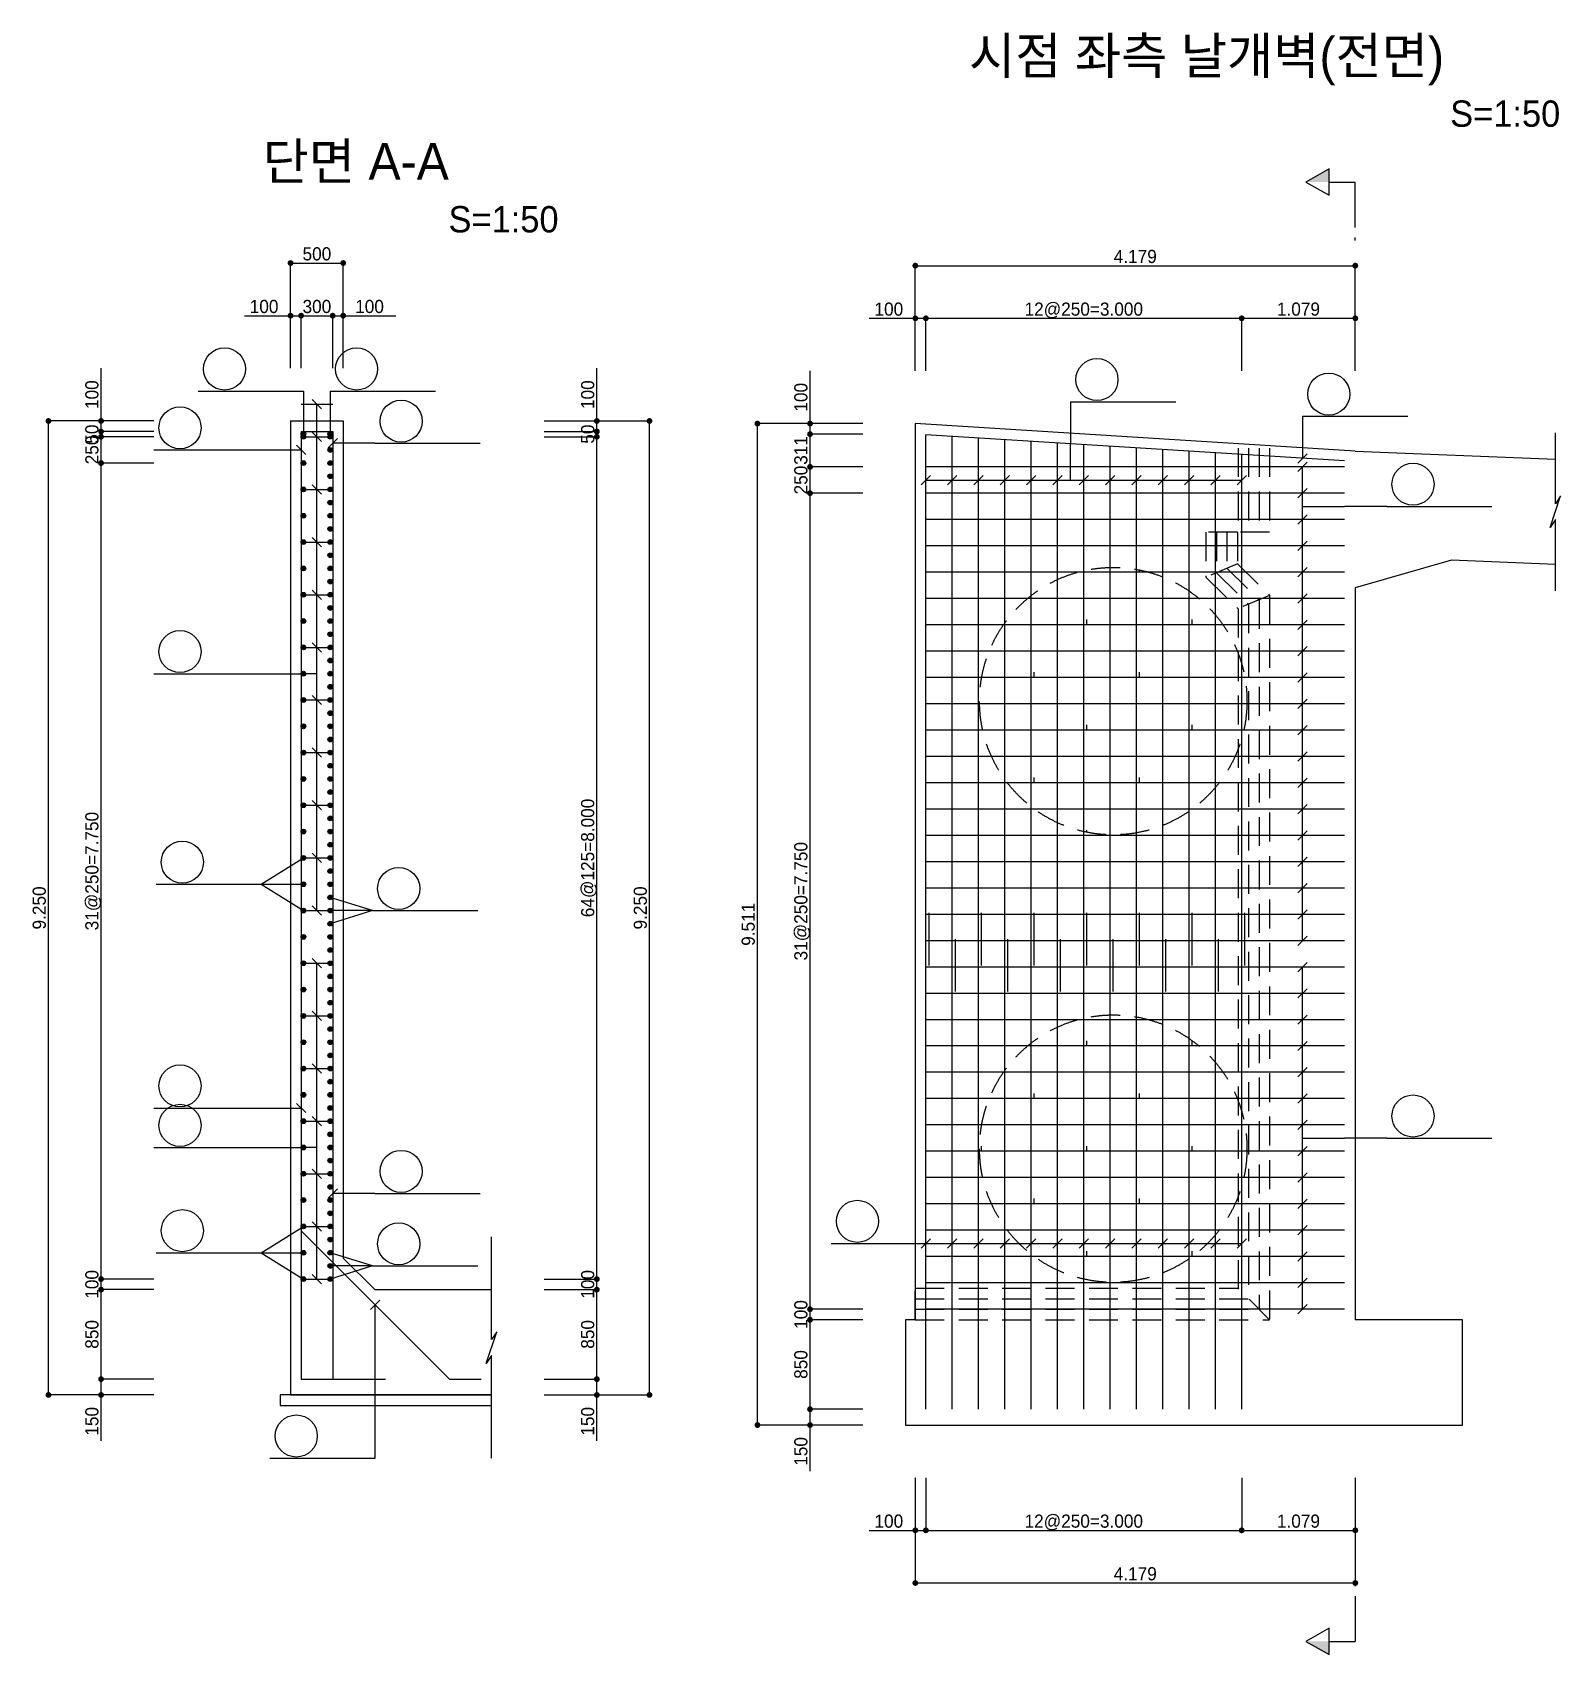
# Model space of a CAD drawing. Extents: x 2629709 to 3675628, y 1179 to 102095.
# Drawn here: x 3350275 to 3364790, y 7445 to 22851 of the extents above; entities that cross this region are included whole.
import ezdxf
from ezdxf.enums import TextEntityAlignment as Align

# ---------------------------------------------------------------- set-up
doc = ezdxf.new("R2010")
doc.units = 0
doc.header["$LTSCALE"] = 550
doc.header["$MEASUREMENT"] = 0
doc.linetypes.add('A-DASHD01', pattern=[0.75, 0.5, -0.25])
doc.linetypes.add('CENTER2', pattern=[1.125, 0.75, -0.125, 0.125, -0.125])
doc.layers.get('0').update_dxf_attribs({"linetype": 'CONTINUOUS'})
for name, color, linetype in [('CS-CNTL', 1, 'A-DASHD01'), ('CS-CONC-MAJR', 4, 'CONTINUOUS'), ('CS-CONC-MINR', 3, 'A-DASHD01'), ('CS-CUTL', 1, 'CONTINUOUS'), ('CS-DIML', 1, 'CONTINUOUS'), ('CS-DIMT', 3, 'CONTINUOUS'), ('CS-MISC', 3, 'CONTINUOUS'), ('CS-RBAR-MAJR', 6, 'CONTINUOUS'), ('CS-SYMB', 3, 'CONTINUOUS'), ('CS-SYMB-LIN3', 1, 'CONTINUOUS'), ('CS-TEXT', 3, 'CONTINUOUS'), ('CZ-TEX1', 6, 'CONTINUOUS'), ('CZ-TEX2', 3, 'CONTINUOUS')]:
    doc.layers.add(name, color=color, linetype=linetype)
doc.styles.add('A_STANDARD', font='Dotum.ttf')
doc.styles.add('TEXT_TBLT', font='txt_____.ttf', dxfattribs={"height": 0.125})

# ---------------------------------------------------------------- blocks, each defined once
blk = doc.blocks.new('CXDECDR')
at = {"color": 6}
for p, q in [((11.098049, 4.986941), (11.098049, 0)), ((0, 0), (0.601318, 0)), ((2.483991, 0), (11.098049, 0))]:
    blk.add_line(p, q, dxfattribs=at)
at = {"color": 3}
blk.add_lwpolyline([(11.098049, 9.406796), (8.598049, 4.986941), (13.598049, 4.986941), (11.098049, 9.406796)], dxfattribs=at)
at = {"color": 2}
blk.add_solid([(11.098049, 9.406796), (11.098049, 9.406796), (11.098049, 4.986941), (13.598049, 4.986941)], dxfattribs=at)
at = {"color": 6, "style": 'TEXT_TBLT', "flags": 1}
blk.add_attdef('SMKV', text='', height=2.5, rotation=270, dxfattribs=at).set_placement((11.08062, 14.211395), align=Align.MIDDLE)
blk.add_attdef('SMKH', text='', height=2.5, dxfattribs=at).set_placement((11.08062, 12.348254), align=Align.CENTER)
blk = doc.blocks.new('CXDECDL')
at = {"color": 6}
for p, q in [((-11.098049, 4.986941), (-11.098049, 0)), ((-2.483991, 0), (-11.098049, 0)), ((0, 0), (-0.601318, 0))]:
    blk.add_line(p, q, dxfattribs=at)
at = {"color": 3}
blk.add_lwpolyline([(-11.098049, 9.406796), (-13.598049, 4.986941), (-8.598049, 4.986941), (-11.098049, 9.406796)], dxfattribs=at)
at = {"color": 2}
blk.add_solid([(-11.098049, 9.406796), (-11.098049, 9.406796), (-11.098049, 4.986941), (-13.598049, 4.986941)], dxfattribs=at)
at = {"color": 6, "style": 'TEXT_TBLT', "flags": 1}
blk.add_attdef('SMKV', text='', height=2.5, rotation=270, dxfattribs=at).set_placement((-11.04837, 14.211395), align=Align.MIDDLE)
blk.add_attdef('SMKH', text='', height=2.5, dxfattribs=at).set_placement((-11.04837, 12.348254), align=Align.CENTER)
blk = doc.blocks.new('CXLEATK')
at = {"layer": 'CS-MISC'}
blk.add_line((-0.883885, 0.883882), (0.883882, -0.883882), dxfattribs=at)
blk = doc.blocks.new('CSBNUM1')
at = {"layer": 'CS-SYMB-LIN3'}
blk.add_line((0, 0), (20, 0), dxfattribs=at)
blk.add_circle((5, 4.2), 4, dxfattribs=at)
at = {"layer": 'CS-TEXT', "style": 'A_STANDARD', "flags": 1}
blk.add_attdef('RB_NO', text='', height=2.5, dxfattribs=at).set_placement((5, 4.2), align=Align.MIDDLE)
for tag, p in [('RB_DIA', (11.5, 1.5)), ('RB_LEN', (1.739, -3.958874))]:
    blk.add_attdef(tag, p, '', height=2.5, dxfattribs=at)
blk = doc.blocks.new('CXDIMDT2')
at = {"layer": 'CS-MISC', "const_width": 0.5}
blk.add_lwpolyline([(0.25, 0, 1), (-0.25, 0, 1)], format="xyb", close=True, dxfattribs=at)
blk = doc.blocks.new('CSBSEC1')
at = {"layer": 'CS-RBAR-MAJR', "const_width": 0.45}
blk.add_lwpolyline([(0.225, 0, 1), (-0.225, 0, 1)], format="xyb", close=True, dxfattribs=at)
at = {"layer": 'CS-RBAR-MAJR'}
blk.add_circle((0, 0), 0.45, dxfattribs=at)

msp = doc.modelspace()

# ---------------------------------------------------------------- linework, layer by layer
at = {"layer": 'CS-CNTL'}
msp.add_circle((3360541, 16500), 1270, dxfattribs=at)
at = {"layer": 'CS-CNTL', "linetype": 'A-DASHD01'}
msp.add_circle((3360541, 12250), 1270, dxfattribs=at)
at = {"layer": 'CS-CONC-MAJR'}
for p, q in [((3352727, 19161), (3352727, 9911)), ((3352727, 19161), (3353227, 19161)), ((3353227, 19161), (3353227, 11211)), ((3362840, 18875), (3358661, 19136)), ((3358661, 19136), (3358661, 10625)), ((3362840, 18875), (3364740, 18799)), ((3363754, 17838), (3362840, 17575)), ((3364740, 17799), (3363754, 17838)), ((3362840, 17575), (3362840, 10625)), ((3353227, 11211), (3353527, 10911)), ((3353527, 10911), (3354636, 10911)), ((3358661, 10625), (3358568, 10625)), ((3358568, 10625), (3358568, 9625)), ((3363857, 10625), (3362840, 10625)), ((3363857, 9625), (3363857, 10625)), ((3354636, 9911), (3352627, 9911)), ((3352627, 9911), (3352627, 9811)), ((3352727, 9911), (3354636, 9911)), ((3352627, 9811), (3354636, 9811)), ((3358568, 9625), (3363857, 9625))]:
    msp.add_line(p, q, dxfattribs=at)
at = {"layer": 'CS-CONC-MINR'}
for p, q in [((3361726, 18904), (3361726, 18104)), ((3361826, 18904), (3361826, 18104)), ((3361926, 18904), (3361926, 18104)), ((3362026, 18904), (3362026, 18104)), ((3361421, 18104), (3361421, 17678)), ((3361721, 18104), (3361421, 18104)), ((3361521, 18104), (3361521, 17720)), ((3361621, 18104), (3361621, 17762)), ((3362026, 18104), (3361721, 18104)), ((3361721, 18104), (3361721, 17804)), ((3361721, 17804), (3361421, 17678)), ((3361521, 17720), (3361826, 17420)), ((3361621, 17762), (3361926, 17462)), ((3361721, 17804), (3362026, 17504)), ((3361421, 17678), (3361726, 17378)), ((3362026, 17504), (3361726, 17378)), ((3361826, 17420), (3361826, 10825)), ((3361926, 17462), (3361926, 10725)), ((3362026, 17504), (3362026, 10625)), ((3361726, 17378), (3361726, 10925)), ((3358661, 10925), (3361726, 10925)), ((3358661, 10625), (3358661, 10925)), ((3358661, 10825), (3361826, 10825)), ((3362026, 10625), (3361726, 10925)), ((3358661, 10725), (3361926, 10725)), ((3358661, 10625), (3362026, 10625))]:
    msp.add_line(p, q, dxfattribs=at)
at = {"layer": 'CS-CUTL'}
for p, q in [((3364740, 18374), (3364740, 19049)), ((3364690, 18149), (3364790, 18449)), ((3364790, 18449), (3364740, 18374)), ((3364740, 18224), (3364690, 18149)), ((3364740, 17549), (3364740, 18224)), ((3354636, 10436), (3354636, 11411)), ((3354586, 10211), (3354686, 10511)), ((3354686, 10511), (3354636, 10436)), ((3354636, 10286), (3354586, 10211)), ((3354636, 9311), (3354636, 10286))]:
    msp.add_line(p, q, dxfattribs=at)
at = {"layer": 'CS-DIML'}
for p, q in [((3352727, 20161), (3352727, 20686)), ((3352727, 20661), (3353227, 20661)), ((3353227, 20161), (3353227, 20686)), ((3358661, 20136), (3358661, 20661)), ((3362840, 20136), (3362840, 20661)), ((3358661, 20636), (3362840, 20636)), ((3352727, 19661), (3352727, 20186)), ((3352827, 19661), (3352827, 20186)), ((3353127, 19661), (3353127, 20186)), ((3353227, 19661), (3353227, 20186)), ((3352289, 20161), (3352727, 20161)), ((3352727, 20161), (3352827, 20161)), ((3352827, 20161), (3353127, 20161)), ((3353127, 20161), (3353227, 20161)), ((3353227, 20161), (3353727, 20161)), ((3358223, 20136), (3358661, 20136)), ((3358661, 19636), (3358661, 20161)), ((3358661, 20136), (3358761, 20136)), ((3358761, 19636), (3358761, 20161)), ((3358761, 20136), (3361761, 20136)), ((3361761, 19636), (3361761, 20161)), ((3361761, 20136), (3362840, 20136)), ((3362840, 19636), (3362840, 20161)), ((3350927, 19161), (3350927, 19661)), ((3355636, 19161), (3355636, 19661)), ((3357661, 19136), (3357661, 19636)), ((3352849, 19445), (3352849, 19045)), ((3353104, 19445), (3353104, 19045)), ((3352977, 14511), (3352977, 19322)), ((3360136, 19344), (3360136, 18944)), ((3350927, 19161), (3350402, 19161)), ((3350427, 9911), (3350427, 19161)), ((3351427, 19161), (3350902, 19161)), ((3350927, 19061), (3350927, 19161)), ((3355136, 19161), (3355661, 19161)), ((3355636, 19061), (3355636, 19161)), ((3355636, 19161), (3356161, 19161)), ((3356136, 9911), (3356136, 19161)), ((3357661, 19136), (3357136, 19136)), ((3357161, 9625), (3357161, 19136)), ((3358161, 19136), (3357636, 19136)), ((3357661, 19036), (3357661, 19136)), ((3362338, 19206), (3362338, 18806)), ((3351427, 19061), (3350902, 19061)), ((3351427, 19011), (3350902, 19011)), ((3350927, 19011), (3350927, 19061)), ((3350927, 18761), (3350927, 19011)), ((3355136, 19061), (3355661, 19061)), ((3355136, 19011), (3355661, 19011)), ((3355636, 19011), (3355636, 19061)), ((3355636, 11011), (3355636, 19011)), ((3358161, 19036), (3357636, 19036)), ((3357661, 18725), (3357661, 19036)), ((3352427, 18886), (3352827, 18886)), ((3353527, 18949), (3353127, 18949)), ((3360136, 18600), (3360136, 18944)), ((3351427, 18761), (3350902, 18761)), ((3350927, 11011), (3350927, 18761)), ((3358161, 18725), (3357636, 18725)), ((3357661, 18475), (3357661, 18725)), ((3362338, 14225), (3362338, 18725)), ((3358761, 18600), (3361761, 18600)), ((3358161, 18475), (3357636, 18475)), ((3357661, 10725), (3357661, 18475)), ((3362338, 18350), (3362738, 18350)), ((3363138, 18350), (3362738, 18350)), ((3352427, 16761), (3352827, 16761)), ((3352977, 16761), (3352827, 16761)), ((3352449, 14761), (3352849, 15011)), ((3352449, 14761), (3352849, 14761)), ((3352449, 14761), (3352849, 14511)), ((3353504, 14511), (3353104, 14636)), ((3353504, 14511), (3353104, 14511)), ((3353504, 14511), (3353104, 14386)), ((3352977, 11011), (3352977, 14011)), ((3362338, 10725), (3362338, 13975)), ((3352427, 12636), (3352827, 12636)), ((3362338, 12350), (3362738, 12350)), ((3363138, 12350), (3362738, 12350)), ((3352427, 12261), (3352827, 12261)), ((3352977, 12261), (3352827, 12261)), ((3353527, 11824), (3353127, 11824)), ((3352449, 11261), (3352849, 11511)), ((3352449, 11261), (3352849, 11261)), ((3352449, 11261), (3352849, 11011)), ((3353504, 11136), (3353104, 11261)), ((3358361, 11350), (3358761, 11350)), ((3358761, 11350), (3361761, 11350)), ((3358761, 11350), (3361761, 11350)), ((3353504, 11136), (3353104, 11136)), ((3353504, 11136), (3353104, 11011)), ((3351427, 11011), (3350902, 11011)), ((3350927, 10911), (3350927, 11011)), ((3355136, 11011), (3355661, 11011)), ((3355636, 10911), (3355636, 11011)), ((3351427, 10911), (3350902, 10911)), ((3350927, 10061), (3350927, 10911)), ((3355136, 10911), (3355661, 10911)), ((3355636, 10061), (3355636, 10911)), ((3353531, 9311), (3353531, 10766)), ((3358161, 10725), (3357636, 10725)), ((3357661, 10625), (3357661, 10725)), ((3358161, 10625), (3357636, 10625)), ((3357661, 9775), (3357661, 10625)), ((3351427, 10061), (3350902, 10061)), ((3350927, 9911), (3350927, 10061)), ((3355136, 10061), (3355661, 10061)), ((3355636, 9911), (3355636, 10061)), ((3350927, 9911), (3350402, 9911)), ((3351427, 9911), (3350902, 9911)), ((3350927, 9474), (3350927, 9911)), ((3355136, 9911), (3355661, 9911)), ((3355636, 9474), (3355636, 9911)), ((3355636, 9911), (3356161, 9911)), ((3358161, 9775), (3357636, 9775)), ((3357661, 9625), (3357661, 9775)), ((3357661, 9625), (3357136, 9625)), ((3358161, 9625), (3357636, 9625)), ((3357661, 9188), (3357661, 9625)), ((3358661, 9125), (3358661, 8600)), ((3358761, 9125), (3358761, 8600)), ((3361761, 9125), (3361761, 8600)), ((3362840, 9125), (3362840, 8600)), ((3358223, 8625), (3358661, 8625)), ((3358661, 8625), (3358761, 8625)), ((3358661, 8625), (3358661, 8100)), ((3358761, 8625), (3361761, 8625)), ((3361761, 8625), (3362840, 8625)), ((3362840, 8625), (3362840, 8100)), ((3358661, 8125), (3362840, 8125))]:
    msp.add_line(p, q, dxfattribs=at)
at = {"layer": 'CS-RBAR-MAJR', "linetype": 'CENTER2'}
for p, q in [((3352827, 19322), (3353127, 19322)), ((3352827, 18511), (3353127, 18511)), ((3352827, 17511), (3353127, 17511)), ((3352827, 16511), (3353127, 16511)), ((3352827, 15511), (3353127, 15511)), ((3352827, 14511), (3353127, 14511)), ((3352827, 13511), (3353127, 13511)), ((3352827, 12511), (3353127, 12511)), ((3352827, 11511), (3353127, 11511))]:
    msp.add_line(p, q, dxfattribs=at)
at = {"layer": 'CS-RBAR-MAJR'}
for p, q in [((3352827, 19061), (3353127, 19061)), ((3352827, 19061), (3352827, 10061)), ((3352827, 19011), (3353127, 19011)), ((3353127, 19061), (3353127, 10061)), ((3358761, 13991), (3358761, 19030)), ((3362738, 18781), (3358761, 19030)), ((3359011, 13741), (3359011, 19014)), ((3359261, 13991), (3359261, 18999)), ((3359511, 13741), (3359511, 18983)), ((3359761, 13991), (3359761, 18967)), ((3360011, 13741), (3360011, 18952)), ((3360261, 13991), (3360261, 18936)), ((3360511, 13741), (3360511, 18920)), ((3360761, 13991), (3360761, 18905)), ((3361011, 13741), (3361011, 18889)), ((3361261, 13991), (3361261, 18874)), ((3361511, 13741), (3361511, 18858)), ((3361761, 13991), (3361761, 18842)), ((3362738, 18725), (3358761, 18725)), ((3362738, 18475), (3358761, 18475)), ((3362738, 18225), (3358761, 18225)), ((3352827, 18011), (3353127, 18011)), ((3362738, 17975), (3358761, 17975)), ((3362738, 17725), (3358761, 17725)), ((3360791, 17725), (3360791, 17745)), ((3362738, 17475), (3358761, 17475)), ((3360291, 17225), (3360291, 17275)), ((3361291, 17225), (3361291, 17275)), ((3362738, 17225), (3358761, 17225)), ((3352827, 17011), (3353127, 17011)), ((3362738, 16975), (3358761, 16975)), ((3362738, 16725), (3358761, 16725)), ((3359791, 16725), (3359791, 16775)), ((3360791, 16725), (3360791, 16775)), ((3362738, 16475), (3358761, 16475)), ((3362738, 16225), (3358761, 16225)), ((3360291, 16225), (3360291, 16275)), ((3361291, 16225), (3361291, 16275)), ((3352827, 16011), (3353127, 16011)), ((3362738, 15975), (3358761, 15975)), ((3362738, 15725), (3358761, 15725)), ((3359791, 15725), (3359791, 15775)), ((3360791, 15725), (3360791, 15775)), ((3362738, 15475), (3358761, 15475)), ((3360291, 15255), (3360291, 15275)), ((3362738, 15225), (3358761, 15225)), ((3352827, 15011), (3353127, 15011)), ((3362738, 14975), (3358761, 14975)), ((3362738, 14725), (3358761, 14725)), ((3358791, 13991), (3358791, 14491)), ((3359291, 13991), (3359291, 14491)), ((3359791, 13991), (3359791, 14491)), ((3360291, 13991), (3360291, 14491)), ((3360791, 13991), (3360791, 14491)), ((3361291, 13991), (3361291, 14491)), ((3361791, 13991), (3361791, 14491)), ((3362738, 14475), (3358761, 14475)), ((3362738, 14225), (3358761, 14225)), ((3359041, 13741), (3359041, 14241)), ((3359541, 13741), (3359541, 14241)), ((3360041, 13741), (3360041, 14241)), ((3360541, 13741), (3360541, 14241)), ((3361041, 13741), (3361041, 14241)), ((3361541, 13741), (3361541, 14241)), ((3352827, 14011), (3353127, 14011)), ((3362738, 13975), (3358761, 13975)), ((3362738, 13725), (3358761, 13725)), ((3362738, 13475), (3358761, 13475)), ((3360291, 13225), (3360291, 13275)), ((3361291, 13225), (3361291, 13275)), ((3362738, 13225), (3358761, 13225)), ((3352827, 13011), (3353127, 13011)), ((3362738, 12975), (3358761, 12975)), ((3362738, 12725), (3358761, 12725)), ((3359791, 12725), (3359791, 12775)), ((3360791, 12725), (3360791, 12775)), ((3362738, 12475), (3358761, 12475)), ((3362738, 12225), (3358761, 12225)), ((3359291, 12225), (3359291, 12275)), ((3360291, 12225), (3360291, 12275)), ((3361291, 12225), (3361291, 12275)), ((3352827, 12011), (3353127, 12011)), ((3362738, 11975), (3358761, 11975)), ((3352827, 11770), (3352827, 11470)), ((3362738, 11725), (3358761, 11725)), ((3359791, 11725), (3359791, 11775)), ((3360791, 11725), (3360791, 11775)), ((3352827, 11470), (3354236, 10061)), ((3362738, 11475), (3358761, 11475)), ((3360291, 11225), (3360291, 11275)), ((3361291, 11225), (3361291, 11275)), ((3362738, 11225), (3358761, 11225)), ((3352827, 11011), (3353127, 11011)), ((3362738, 10975), (3358761, 10975)), ((3362738, 10725), (3358761, 10725)), ((3352827, 10061), (3353327, 10061)), ((3353127, 10061), (3353627, 10061)), ((3354236, 10061), (3354536, 10061))]:
    msp.add_line(p, q, dxfattribs=at)
at = {"layer": 'CS-RBAR-MAJR', "linetype": 'Continuous'}
for p, q in [((3358761, 9775), (3358761, 14491)), ((3359261, 9775), (3359261, 14491)), ((3359761, 9775), (3359761, 14491)), ((3360261, 9775), (3360261, 14491)), ((3360761, 9775), (3360761, 14491)), ((3361261, 9775), (3361261, 14491)), ((3361761, 9775), (3361761, 14491)), ((3359011, 9775), (3359011, 14241)), ((3359511, 9775), (3359511, 14241)), ((3360011, 9775), (3360011, 14241)), ((3360511, 9775), (3360511, 14241)), ((3361011, 9775), (3361011, 14241)), ((3361511, 9775), (3361511, 14241))]:
    msp.add_line(p, q, dxfattribs=at)
at = {"layer": 'CS-RBAR-MAJR'}
for centre in [(3352827, 10061), (3353127, 10061)]:
    msp.add_arc(centre, 0, 180, 270, dxfattribs=at)

# ---------------------------------------------------------------- block references
at = {"layer": 'CS-RBAR-MAJR', "xscale": 50, "yscale": 50, "zscale": 50}
for name, p in [('CSBNUM1', (3351849, 19445)), ('CSBNUM1', (3353104, 19445)), ('CSBNUM1', (3360136, 19344)), ('CSBNUM1', (3362338, 19206)), ('CSBNUM1', (3351427, 18886)), ('CSBNUM1', (3353527, 18949)), ('CSBSEC1', (3352849, 19039)), ('CSBSEC1', (3352849, 19011)), ('CSBSEC1', (3353104, 19039)), ('CSBSEC1', (3353104, 19011)), ('CSBSEC1', (3353104, 18886)), ('CSBSEC1', (3352849, 18761)), ('CSBSEC1', (3353104, 18761)), ('CSBSEC1', (3353104, 18636)), ('CSBNUM1', (3363138, 18350)), ('CSBSEC1', (3352849, 18511)), ('CSBSEC1', (3353104, 18511)), ('CSBSEC1', (3353104, 18386)), ('CSBSEC1', (3352849, 18261)), ('CSBSEC1', (3353104, 18261)), ('CSBSEC1', (3352849, 18011)), ('CSBSEC1', (3353104, 18136)), ('CSBSEC1', (3353104, 18011)), ('CSBSEC1', (3353104, 17886)), ('CSBSEC1', (3352849, 17761)), ('CSBSEC1', (3353104, 17761)), ('CSBSEC1', (3353104, 17636)), ('CSBSEC1', (3352849, 17511)), ('CSBSEC1', (3353104, 17511)), ('CSBSEC1', (3353104, 17386)), ('CSBSEC1', (3352849, 17261)), ('CSBSEC1', (3353104, 17261)), ('CSBNUM1', (3351427, 16761)), ('CSBSEC1', (3353104, 17136)), ('CSBSEC1', (3352849, 17011)), ('CSBSEC1', (3353104, 17011)), ('CSBSEC1', (3353104, 16886)), ('CSBSEC1', (3352849, 16761)), ('CSBSEC1', (3353104, 16761)), ('CSBSEC1', (3353104, 16636)), ('CSBSEC1', (3352849, 16511)), ('CSBSEC1', (3353104, 16511)), ('CSBSEC1', (3353104, 16386)), ('CSBSEC1', (3352849, 16261)), ('CSBSEC1', (3353104, 16261)), ('CSBSEC1', (3352849, 16011)), ('CSBSEC1', (3353104, 16136)), ('CSBSEC1', (3353104, 16011)), ('CSBSEC1', (3353104, 15886)), ('CSBSEC1', (3352849, 15761)), ('CSBSEC1', (3353104, 15761)), ('CSBSEC1', (3353104, 15636)), ('CSBSEC1', (3352849, 15511)), ('CSBSEC1', (3353104, 15511)), ('CSBSEC1', (3353104, 15386)), ('CSBSEC1', (3352849, 15261)), ('CSBSEC1', (3353104, 15261)), ('CSBNUM1', (3351449, 14761)), ('CSBSEC1', (3353104, 15136)), ('CSBSEC1', (3352849, 15011)), ('CSBSEC1', (3353104, 15011)), ('CSBSEC1', (3353104, 14886)), ('CSBNUM1', (3353504, 14511)), ('CSBSEC1', (3352849, 14761)), ('CSBSEC1', (3353104, 14761)), ('CSBSEC1', (3353104, 14636)), ('CSBSEC1', (3352849, 14511)), ('CSBSEC1', (3353104, 14511)), ('CSBSEC1', (3353104, 14386)), ('CSBSEC1', (3352849, 14261)), ('CSBSEC1', (3353104, 14261)), ('CSBSEC1', (3352849, 14011)), ('CSBSEC1', (3353104, 14136)), ('CSBSEC1', (3353104, 14011)), ('CSBSEC1', (3353104, 13886)), ('CSBSEC1', (3352849, 13761)), ('CSBSEC1', (3353104, 13761)), ('CSBSEC1', (3353104, 13636)), ('CSBSEC1', (3352849, 13511)), ('CSBSEC1', (3353104, 13511)), ('CSBSEC1', (3353104, 13386)), ('CSBSEC1', (3352849, 13261)), ('CSBSEC1', (3353104, 13261)), ('CSBSEC1', (3353104, 13136)), ('CSBNUM1', (3351427, 12636)), ('CSBSEC1', (3352849, 13011)), ('CSBSEC1', (3353104, 13011)), ('CSBSEC1', (3353104, 12886)), ('CSBNUM1', (3351427, 12261)), ('CSBSEC1', (3352849, 12761)), ('CSBSEC1', (3353104, 12761)), ('CSBSEC1', (3353104, 12636)), ('CSBNUM1', (3363138, 12350)), ('CSBSEC1', (3352849, 12511)), ('CSBSEC1', (3353104, 12511)), ('CSBSEC1', (3353104, 12386)), ('CSBSEC1', (3352849, 12261)), ('CSBSEC1', (3353104, 12261)), ('CSBNUM1', (3353527, 11824)), ('CSBSEC1', (3352849, 12011)), ('CSBSEC1', (3353104, 12136)), ('CSBSEC1', (3353104, 12011)), ('CSBSEC1', (3353104, 11886)), ('CSBSEC1', (3352849, 11761)), ('CSBSEC1', (3353104, 11761)), ('CSBNUM1', (3357861, 11350)), ('CSBNUM1', (3351449, 11261)), ('CSBSEC1', (3353104, 11636)), ('CSBSEC1', (3352849, 11511)), ('CSBSEC1', (3353104, 11511)), ('CSBSEC1', (3353104, 11386)), ('CSBNUM1', (3353504, 11136)), ('CSBSEC1', (3352849, 11261)), ('CSBSEC1', (3353104, 11261)), ('CSBSEC1', (3353104, 11136)), ('CSBSEC1', (3352849, 11011)), ('CSBSEC1', (3353104, 11011)), ('CSBNUM1', (3352531, 9311))]:
    msp.add_blockref(name, p, dxfattribs=at)
at = {"layer": 'CS-SYMB', "rotation": 90}
for name, p, xscale, yscale, zscale in [('CXDECDR', (3362840, 20875), 50, 50, 50), ('CXDIMDT2', (3352727, 20661), 55, 55, 55), ('CXDIMDT2', (3353227, 20661), 55, 55, 55), ('CXDIMDT2', (3358661, 20636), 55, 55, 55), ('CXDIMDT2', (3362840, 20636), 55, 55, 55), ('CXDIMDT2', (3352727, 20161), 55, 55, 55), ('CXDIMDT2', (3352827, 20161), 55, 55, 55), ('CXDIMDT2', (3352827, 20161), 55, 55, 55), ('CXDIMDT2', (3353127, 20161), 55, 55, 55), ('CXDIMDT2', (3353127, 20161), 55, 55, 55), ('CXDIMDT2', (3353227, 20161), 55, 55, 55), ('CXDIMDT2', (3353227, 20161), 55, 55, 55), ('CXDIMDT2', (3358661, 20136), 55, 55, 55), ('CXDIMDT2', (3358761, 20136), 55, 55, 55), ('CXDIMDT2', (3358761, 20136), 55, 55, 55), ('CXDIMDT2', (3361761, 20136), 55, 55, 55), ('CXDIMDT2', (3361761, 20136), 55, 55, 55), ('CXDIMDT2', (3362840, 20136), 55, 55, 55), ('CXDIMDT2', (3350427, 19161), 55, 55, 55), ('CXDIMDT2', (3350927, 19161), 55, 55, 55), ('CXDIMDT2', (3350927, 19161), 55, 55, 55), ('CXDIMDT2', (3355636, 19161), 55, 55, 55), ('CXDIMDT2', (3355636, 19161), 55, 55, 55), ('CXDIMDT2', (3356136, 19161), 55, 55, 55), ('CXDIMDT2', (3357161, 19136), 55, 55, 55), ('CXDIMDT2', (3357661, 19136), 55, 55, 55), ('CXDIMDT2', (3357661, 19136), 55, 55, 55), ('CXDIMDT2', (3350927, 19061), 55, 55, 55), ('CXDIMDT2', (3350927, 19061), 55, 55, 55), ('CXDIMDT2', (3350927, 19011), 55, 55, 55), ('CXDIMDT2', (3350927, 19011), 55, 55, 55), ('CXLEATK', (3353127, 18949), 50, 50, 50), ('CXDIMDT2', (3355636, 19061), 55, 55, 55), ('CXDIMDT2', (3355636, 19061), 55, 55, 55), ('CXDIMDT2', (3355636, 19011), 55, 55, 55), ('CXDIMDT2', (3355636, 19011), 55, 55, 55), ('CXDIMDT2', (3357661, 19036), 55, 55, 55), ('CXDIMDT2', (3357661, 19036), 55, 55, 55), ('CXLEATK', (3362338, 18806), 50, 50, 50), ('CXDIMDT2', (3350927, 18761), 55, 55, 55), ('CXDIMDT2', (3350927, 18761), 55, 55, 55), ('CXDIMDT2', (3357661, 18725), 55, 55, 55), ('CXDIMDT2', (3357661, 18725), 55, 55, 55), ('CXLEATK', (3358761, 18600), 50, 50, 50), ('CXLEATK', (3359011, 18600), 50, 50, 50), ('CXLEATK', (3359261, 18600), 50, 50, 50), ('CXLEATK', (3359511, 18600), 50, 50, 50), ('CXLEATK', (3359761, 18600), 50, 50, 50), ('CXLEATK', (3360011, 18600), 50, 50, 50), ('CXLEATK', (3360261, 18600), 50, 50, 50), ('CXLEATK', (3360511, 18600), 50, 50, 50), ('CXLEATK', (3360761, 18600), 50, 50, 50), ('CXLEATK', (3361011, 18600), 50, 50, 50), ('CXLEATK', (3361261, 18600), 50, 50, 50), ('CXLEATK', (3361511, 18600), 50, 50, 50), ('CXLEATK', (3361761, 18600), 50, 50, 50), ('CXLEATK', (3362338, 18725), 50, 50, 50), ('CXDIMDT2', (3357661, 18475), 55, 55, 55), ('CXDIMDT2', (3357661, 18475), 55, 55, 55), ('CXLEATK', (3362338, 18475), 50, 50, 50), ('CXLEATK', (3362338, 18225), 50, 50, 50), ('CXLEATK', (3362338, 17975), 50, 50, 50), ('CXLEATK', (3362338, 17725), 50, 50, 50), ('CXLEATK', (3362338, 17475), 50, 50, 50), ('CXLEATK', (3362338, 17225), 50, 50, 50), ('CXLEATK', (3362338, 16975), 50, 50, 50), ('CXLEATK', (3362338, 16725), 50, 50, 50), ('CXLEATK', (3362338, 16475), 50, 50, 50), ('CXLEATK', (3362338, 16225), 50, 50, 50), ('CXLEATK', (3362338, 15975), 50, 50, 50), ('CXLEATK', (3362338, 15725), 50, 50, 50), ('CXLEATK', (3362338, 15475), 50, 50, 50), ('CXLEATK', (3362338, 15225), 50, 50, 50), ('CXLEATK', (3362338, 14975), 50, 50, 50), ('CXLEATK', (3362338, 14725), 50, 50, 50), ('CXLEATK', (3362338, 14475), 50, 50, 50), ('CXLEATK', (3362338, 14225), 50, 50, 50), ('CXLEATK', (3362338, 13975), 50, 50, 50), ('CXLEATK', (3362338, 13725), 50, 50, 50), ('CXLEATK', (3362338, 13475), 50, 50, 50), ('CXLEATK', (3362338, 13225), 50, 50, 50), ('CXLEATK', (3362338, 12975), 50, 50, 50), ('CXLEATK', (3362338, 12725), 50, 50, 50), ('CXLEATK', (3362338, 12475), 50, 50, 50), ('CXLEATK', (3362338, 12225), 50, 50, 50), ('CXLEATK', (3362338, 11975), 50, 50, 50), ('CXLEATK', (3353127, 11824), 50, 50, 50), ('CXLEATK', (3362338, 11725), 50, 50, 50), ('CXLEATK', (3362338, 11475), 50, 50, 50), ('CXLEATK', (3358761, 11350), 50, 50, 50), ('CXLEATK', (3359011, 11350), 50, 50, 50), ('CXLEATK', (3359261, 11350), 50, 50, 50), ('CXLEATK', (3359511, 11350), 50, 50, 50), ('CXLEATK', (3359761, 11350), 50, 50, 50), ('CXLEATK', (3360011, 11350), 50, 50, 50), ('CXLEATK', (3360261, 11350), 50, 50, 50), ('CXLEATK', (3360511, 11350), 50, 50, 50), ('CXLEATK', (3360761, 11350), 50, 50, 50), ('CXLEATK', (3361011, 11350), 50, 50, 50), ('CXLEATK', (3361261, 11350), 50, 50, 50), ('CXLEATK', (3361511, 11350), 50, 50, 50), ('CXLEATK', (3361761, 11350), 50, 50, 50), ('CXLEATK', (3362338, 11225), 50, 50, 50), ('CXDIMDT2', (3350927, 11011), 55, 55, 55), ('CXDIMDT2', (3350927, 11011), 55, 55, 55), ('CXDIMDT2', (3350927, 10911), 55, 55, 55), ('CXDIMDT2', (3350927, 10911), 55, 55, 55), ('CXDIMDT2', (3355636, 11011), 55, 55, 55), ('CXDIMDT2', (3355636, 11011), 55, 55, 55), ('CXDIMDT2', (3355636, 10911), 55, 55, 55), ('CXDIMDT2', (3355636, 10911), 55, 55, 55), ('CXLEATK', (3362338, 10975), 50, 50, 50), ('CXLEATK', (3353531, 10766), 50, 50, 50), ('CXDIMDT2', (3357661, 10725), 55, 55, 55), ('CXDIMDT2', (3357661, 10725), 55, 55, 55), ('CXDIMDT2', (3357661, 10625), 55, 55, 55), ('CXDIMDT2', (3357661, 10625), 55, 55, 55), ('CXLEATK', (3362338, 10725), 50, 50, 50), ('CXDIMDT2', (3350927, 10061), 55, 55, 55), ('CXDIMDT2', (3350927, 10061), 55, 55, 55), ('CXDIMDT2', (3355636, 10061), 55, 55, 55), ('CXDIMDT2', (3355636, 10061), 55, 55, 55), ('CXDIMDT2', (3350427, 9911), 55, 55, 55), ('CXDIMDT2', (3350927, 9911), 55, 55, 55), ('CXDIMDT2', (3355636, 9911), 55, 55, 55), ('CXDIMDT2', (3356136, 9911), 55, 55, 55), ('CXDIMDT2', (3357661, 9775), 55, 55, 55), ('CXDIMDT2', (3357661, 9775), 55, 55, 55), ('CXDIMDT2', (3357161, 9625), 55, 55, 55), ('CXDIMDT2', (3357661, 9625), 55, 55, 55), ('CXDIMDT2', (3358661, 8625), 55, 55, 55), ('CXDIMDT2', (3358761, 8625), 55, 55, 55), ('CXDIMDT2', (3358761, 8625), 55, 55, 55), ('CXDIMDT2', (3361761, 8625), 55, 55, 55), ('CXDIMDT2', (3361761, 8625), 55, 55, 55), ('CXDIMDT2', (3362840, 8625), 55, 55, 55), ('CXDIMDT2', (3358661, 8125), 55, 55, 55), ('CXDECDL', (3362840, 8125), 50, 50, 50), ('CXDIMDT2', (3362840, 8125), 55, 55, 55)]:
    msp.add_blockref(name, p, dxfattribs=dict(at, xscale=xscale, yscale=yscale, zscale=zscale))
at = {"layer": 'CS-SYMB', "xscale": 50, "yscale": 50, "zscale": 50}
for p in [(3352977, 19322), (3352977, 19011), (3352827, 18886), (3352977, 18511), (3352977, 18011), (3352977, 17511), (3352977, 17011), (3352977, 16511), (3352977, 16011), (3352977, 15511), (3352977, 15011), (3352977, 14511), (3352977, 14011), (3352977, 13511), (3352977, 13011), (3352827, 12636), (3352977, 12511), (3352977, 12011), (3352977, 11511), (3352977, 11011)]:
    msp.add_blockref('CXLEATK', p, dxfattribs=at)

# ---------------------------------------------------------------- texts
at = {"layer": 'CS-DIMT', "style": 'A_STANDARD'}
for s, p in [('500', (3352977, 20686)), ('4.179', (3360750, 20661)), ('300', (3352977, 20186)), ('100', (3353477, 20186)), ('12@250=3.000', (3360261, 20161)), ('1.079', (3362300, 20161)), ('12@250=3.000', (3360261, 8650)), ('1.079', (3362300, 8650)), ('4.179', (3360750, 8150))]:
    msp.add_text(s, height=125, dxfattribs=at).set_placement(p, align=Align.CENTER)
for p in [(3352339, 20186), (3358273, 20161), (3358273, 8650)]:
    msp.add_text('100', height=125, dxfattribs=at).set_placement(p)
for s, p in [('100', (3350902, 19411)), ('100', (3355611, 19411)), ('100', (3357636, 19386)), ('50', (3350902, 19036)), ('50', (3355611, 19036)), ('250', (3350902, 18886)), ('311', (3357636, 18881)), ('250', (3357636, 18600)), ('64@125=8.000', (3355611, 15011)), ('31@250=7.750', (3350902, 14886)), ('31@250=7.750', (3357636, 14600)), ('9.250', (3350402, 14536)), ('9.250', (3356111, 14536)), ('9.511', (3357136, 14381)), ('100', (3350902, 10961)), ('100', (3355611, 10961)), ('100', (3357636, 10675)), ('850', (3350902, 10486)), ('850', (3355611, 10486)), ('850', (3357636, 10200))]:
    msp.add_text(s, height=125, rotation=90, dxfattribs=at).set_placement(p, align=Align.CENTER)
for p in [(3350902, 9524), (3355611, 9524), (3357636, 9238)]:
    msp.add_text('150', height=125, rotation=90, dxfattribs=at).set_placement(p)
at = {"layer": 'CZ-TEX1', "style": 'A_STANDARD'}
for s, p in [('시점 좌측 날개벽(전면)', (3361427, 22455)), ('단면 A-A', (3353346, 21452))]:
    msp.add_text(s, height=350, dxfattribs=at).set_placement(p, align=Align.CENTER)
at = {"layer": 'CZ-TEX2', "style": 'A_STANDARD'}
for p in [(3363741, 21955), (3354227, 20952)]:
    msp.add_text('S=1:50', height=250, dxfattribs=at).set_placement(p)

doc.saveas('drawing.dxf')
